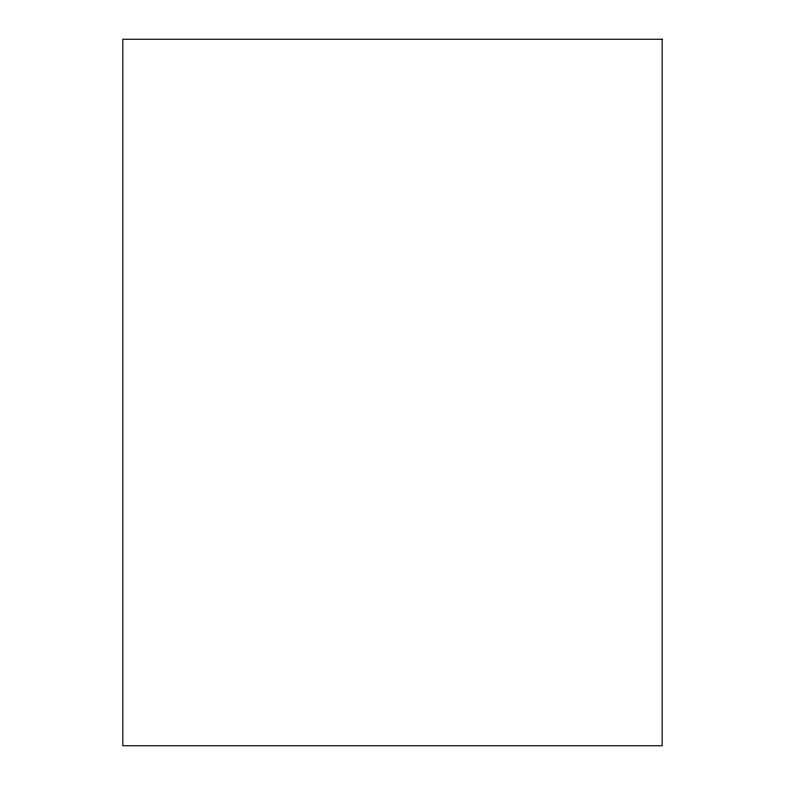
<?xml version="1.0" encoding="UTF-8"?>
<svg xmlns="http://www.w3.org/2000/svg" width="785" height="785" viewBox="0 0 785 785"><rect width="100%" height="100%" fill="white"/><g stroke="black" fill="none" stroke-linecap="round" stroke-linejoin="round"><path stroke-width="1.18" d="M662.167 39.25L122.833 39.25L122.833 745.75L662.167 745.75L662.167 39.25"/></g></svg>
